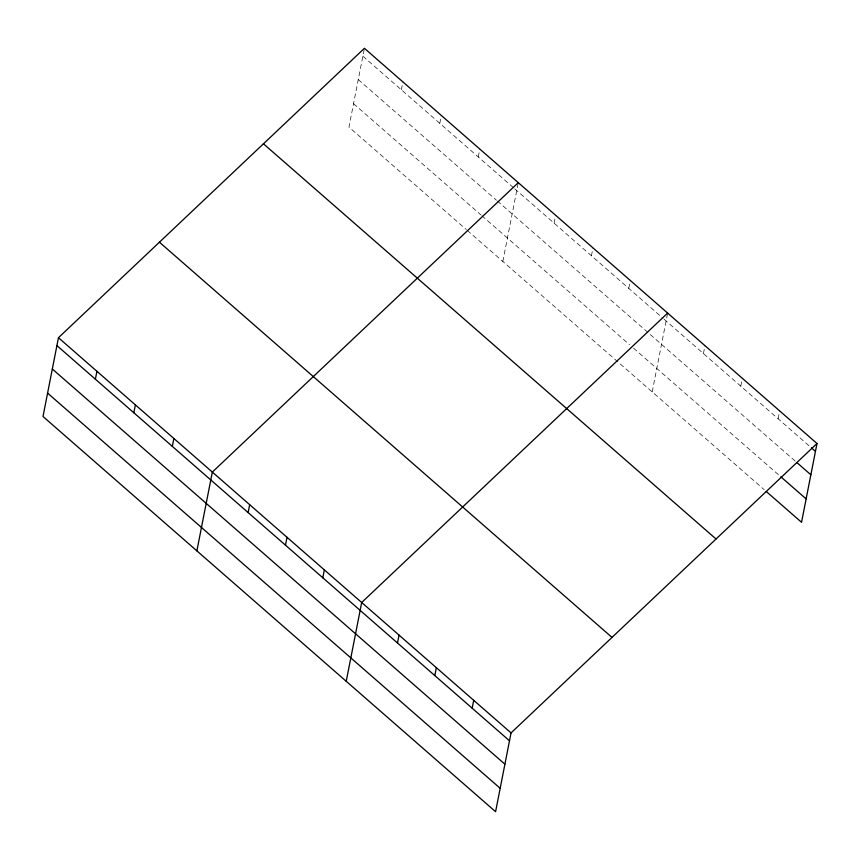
<?xml version="1.0" encoding="UTF-8"?>
<svg xmlns="http://www.w3.org/2000/svg" width="860" height="860" viewBox="0 0 860 860"><rect width="100%" height="100%" fill="white"/><g stroke="black" fill="none" stroke-linecap="round" stroke-linejoin="round"><path stroke-width="0.64" stroke-dasharray="4.3 3.22" d="M364.156 49.611L348.956 127.086L466.335 229.588M401.34 89.773L402.888 81.894M439.804 123.367L441.352 115.487M478.278 156.961L479.826 149.07M502.831 261.451L518.032 183.975M554.087 223.149L555.635 215.269M591.422 255.753L592.97 247.874M628.757 288.358L630.305 280.478M652.192 391.87L667.65 313.083M703.437 353.567L704.985 345.688M740.772 386.172L742.32 378.292M778.117 418.777L779.665 410.897M362.866 56.179L513.785 187.964M514.774 188.824L663.071 318.318M664.081 319.2L810.41 446.974M358.276 79.582L496.37 200.165M497.36 201.025L795.726 461.562M353.546 103.684L480.794 214.796M481.783 215.656L629.531 344.677M633.573 348.203L778.891 475.096M467.324 230.448L764.207 489.684"/><path stroke-width="1.29" d="M58.459 337.711L43 416.498L495.586 811.7L511.044 732.913L817 443.502L364.414 48.3L58.459 337.711L511.044 732.913M95.385 379.185L96.922 371.305M133.848 412.779L135.396 404.899M172.322 446.372L173.87 438.492M196.875 550.873L212.334 472.086L518.29 182.664M248.131 512.571L249.679 504.691M285.466 545.175L287.014 537.285M322.801 577.78L324.349 569.89M346.236 681.281L361.694 602.495L667.65 313.083M397.481 642.99L399.029 635.099M434.816 675.584L436.364 667.704M472.161 708.188L473.709 700.309M817 443.502L801.541 522.289L766.228 491.447M811.421 447.856L815.452 451.382M796.736 462.443L810.862 474.784M780.901 476.859L806.132 498.886M263.45 143.803L716.036 539.005M159.423 242.208L612.008 637.411M56.91 345.591L509.496 740.793M52.32 368.994L504.906 764.196M47.59 393.106L500.176 788.308"/></g></svg>
